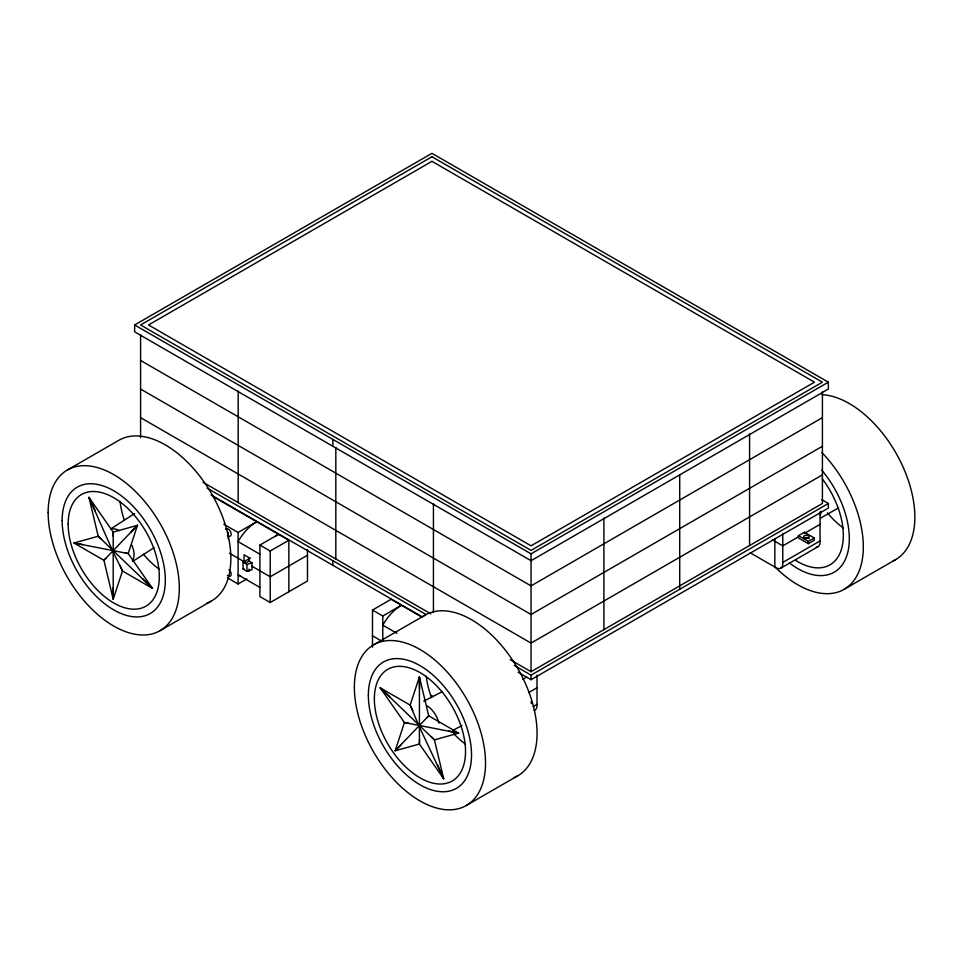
<?xml version="1.0" encoding="UTF-8"?>
<svg xmlns="http://www.w3.org/2000/svg" width="963" height="963" viewBox="0 0 963 963"><rect width="100%" height="100%" fill="white"/><g stroke="black" fill="none" stroke-linecap="round" stroke-linejoin="round"><path stroke-width="1.44" d="M113.333 587.394L113.201 599.251L122.47 571.011L120.134 565.498M419.543 739.692L419.423 744.038L443.69 778.802L434.421 739.873L431.316 736.719M426.753 717.892L428.691 715.81L419.423 676.869L410.154 705.109L418.905 725.777L443.69 778.802L437.599 765.055M131.269 531.853L137.468 525.329L113.201 532.082L88.945 497.305L98.214 536.247L152.455 588.333L122.47 571.011L112.683 550.944L88.945 497.305L95.301 510.908M401.354 744.387L395.167 750.791L419.423 744.038L419.423 676.869L419.555 688.581M105.894 558.323L103.932 560.31L113.201 599.251L113.201 532.082L113.321 536.295M110.745 528.94L134.591 513.568M132.713 561.429L154.056 547.682M134.639 324.964L431.954 153.322L828.361 382.179L828.361 389.052L531.046 560.695L134.639 331.826L134.639 324.964L531.046 553.833L828.361 382.179M67.362 470.028L118.894 440.272A92.737 53.543 60 0 1 213.991 498.052A92.737 53.543 60 0 1 206.539 603.259M223.789 524.209L238.102 532.479L256.736 521.717A36.57 21.114 -60 0 0 238.102 541.627L259.902 554.219M307.474 549.524L307.474 580.99L270.218 602.513L259.902 596.554L259.902 545.058L278.536 534.309A36.57 21.114 -60 0 0 275.081 536.572M229.435 553.219L246.034 562.801L249.008 561.08L251.981 562.801L251.981 569.663L246.973 571.348L243.061 569.097L243.061 562.223L250.476 557.95M259.902 545.058L270.218 551.017L288.84 540.255L288.84 591.751M243.061 569.097L244.048 568.519M227.689 577.956L238.102 583.975L246.805 578.956M160.099 630.657L211.631 600.9M307.474 555.242L270.218 576.765L251.981 566.232M372.488 647.256L372.488 610.061L391.122 599.299L421.95 617.102M372.488 610.061L382.793 616.007L401.427 605.258A36.57 21.114 -60 0 0 382.793 625.168L396.9 633.305M373.572 644.861L425.116 615.104M822.414 417.653L531.046 585.877L140.586 360.439M822.414 446.266L531.046 614.478L140.586 389.052M822.414 474.879L531.046 643.091L140.586 417.653M510.221 659.679L531.046 671.693L822.414 503.48L822.414 391.905M522.861 679.324L526.713 677.097M514.206 665.409L531.046 675.135L828.361 503.48L828.361 508.055L531.046 679.709L518.094 672.234M798.435 535.681L804.37 532.25L814.289 537.968L814.289 540.255L808.342 543.686L798.435 537.968L798.435 535.681L808.342 541.399L814.289 537.968M528.567 692.626L536.993 687.763M798.435 536.824L782.775 545.865L772.254 539.786M805.586 532.695L820.031 524.354M533.141 706.577L536.993 704.35L536.993 675.316M750.117 552.75L774.842 567.038A9.907 5.718 60 0 0 782.775 562.452L820.031 540.941L820.031 511.907M780.788 568.182L818.056 546.671M466.321 805.489L517.853 775.733M844.106 589.332L895.638 559.587M820.38 518.214L838.58 507.886M423.708 701.208L442.149 691.735M452.742 730.375L461.963 725.645M243.061 562.223L246.973 564.487L251.981 562.801M408.661 723.273L404.424 722.551L380.168 687.787L410.154 705.109L412.766 710.453M82.794 544.625L73.946 543L98.214 536.247L101.536 539.268M448.638 731.061L458.677 733.12L434.421 739.873L380.168 687.787L389.846 696.887M125.31 552.918L128.199 553.556L152.455 588.333L143.042 579.088M821.86 499.725L828.361 503.48M203.061 482.331L430.834 613.84M207.189 488.145L426.115 614.55M211.078 494.97L422.227 616.886M212.474 496.162L288.84 540.255M372.488 635.809L381.504 641.009M259.902 587.406L238.102 574.815A36.57 21.114 -60 0 0 240.666 576.03M430.63 695.13L433.23 696.622M808.342 541.399L808.342 543.686M804.37 532.25L804.37 533.394M782.775 533.418L782.775 562.452M774.842 538.425L774.842 567.038M749.575 433.964L749.575 545.539M679.709 474.867L679.709 589.308M603.897 518.07L603.897 629.646M531.251 701.377L531.251 703.664M531.046 553.833L531.046 671.693M531.046 675.135L531.046 679.709M433.434 503.769L433.434 612.48M382.793 616.007L382.793 640.371M335.822 447.41L335.822 558.985M332.849 439.393L332.849 446.266M332.849 560.695L332.849 565.281M270.218 551.017L270.218 602.513M249.008 561.08L249.008 557.649L244.048 554.784L244.048 561.658M249.008 569.097L249.008 571.384M246.973 564.487L246.973 571.348M238.198 391.05L238.198 502.626M238.102 532.479L238.102 583.975M228.195 532.479L228.195 538.678M140.586 334.691L140.586 437.684M820.031 540.941A9.907 5.718 60 0 1 816.311 547.128M803.648 538.69A2.805 1.613 0 0 1 806.356 537.498A2.805 1.613 0 0 1 809.064 538.69M821.836 452.502A92.737 53.543 60 0 1 859.116 571.119A92.737 53.543 60 0 1 775.66 567.58M820.958 511.209A19.621 11.953 60.4 0 1 820.356 515.157M822.221 478.755A64.473 37.22 60 0 1 841.156 550.126A64.473 37.22 60 0 1 795.366 560.213M822.017 394.661A92.737 53.543 60 0 1 904.088 469.354A92.737 53.543 60 0 1 893.17 560.863M821.728 470.137A72.947 42.119 60 0 1 846.621 556.265A72.947 42.119 60 0 1 789.179 562.813M843.323 528.025A64.473 37.22 60 0 1 827.422 512.846M225.619 529.277A4.201 2.432 60 0 1 229.447 530.083A4.201 2.432 60 0 1 230.988 535.259A4.201 2.432 60 0 1 227.424 535.344M228.965 569.651A4.201 2.432 60 0 1 231.072 575.08A4.201 2.432 60 0 1 227.424 575.405M159.316 569.338A64.473 37.22 60 0 1 143.403 554.158M124.263 519.924A64.473 37.22 60 0 1 120.062 501.362M112.358 528.856A19.621 11.219 57.2 0 1 119.388 530.649M131.919 545.275A19.621 11.219 57.2 0 1 132.364 561.02M536.993 704.35A9.907 5.718 60 0 1 534.188 710.417M422.757 616.609A92.737 53.543 60 0 1 518.455 669.706A92.737 53.543 60 0 1 514.086 777.586M426.826 705.614A19.621 11.412 62.8 0 1 439.044 723.213M465.526 744.17A64.473 37.22 60 0 1 453.537 733.445M431.472 697.561A64.473 37.22 60 0 1 426.284 676.195M137.468 525.329L128.199 553.556L73.946 543L103.932 560.31L137.468 525.329M404.424 722.551L395.167 750.791L428.691 715.81L458.677 733.12L404.424 722.551M431.954 156.752L140.586 324.964L531.046 550.403L822.414 382.179L431.954 156.752M431.954 161.327L148.519 324.964L531.046 545.816L814.481 382.179L431.954 161.327M804.96 538.221A2.805 1.613 0 0 0 809.161 536.824A2.805 1.613 0 0 0 804.96 535.428A2.805 1.613 0 0 0 804.96 538.221M62.15 520.562A72.947 42.119 60 0 0 139.527 616.814A72.947 42.119 60 0 0 139.527 513.64A72.947 42.119 60 0 0 62.15 520.562M48.15 512.472A92.737 53.543 60 0 0 146.52 634.846A92.737 53.543 60 0 0 146.52 503.697A92.737 53.543 60 0 0 48.15 512.472M68.144 524.016A64.473 37.22 60 0 0 136.517 609.085A64.473 37.22 60 0 0 136.517 517.913A64.473 37.22 60 0 0 68.144 524.016M368.36 695.394A72.947 42.119 60 0 0 445.737 791.646A72.947 42.119 60 0 0 445.737 688.485A72.947 42.119 60 0 0 368.36 695.394M354.372 687.317A92.737 53.543 60 0 0 452.742 809.678A92.737 53.543 60 0 0 452.742 678.53A92.737 53.543 60 0 0 354.372 687.317M374.366 698.849A64.473 37.22 60 0 0 442.739 783.918A64.473 37.22 60 0 0 442.739 692.746A64.473 37.22 60 0 0 374.366 698.849"/></g></svg>
